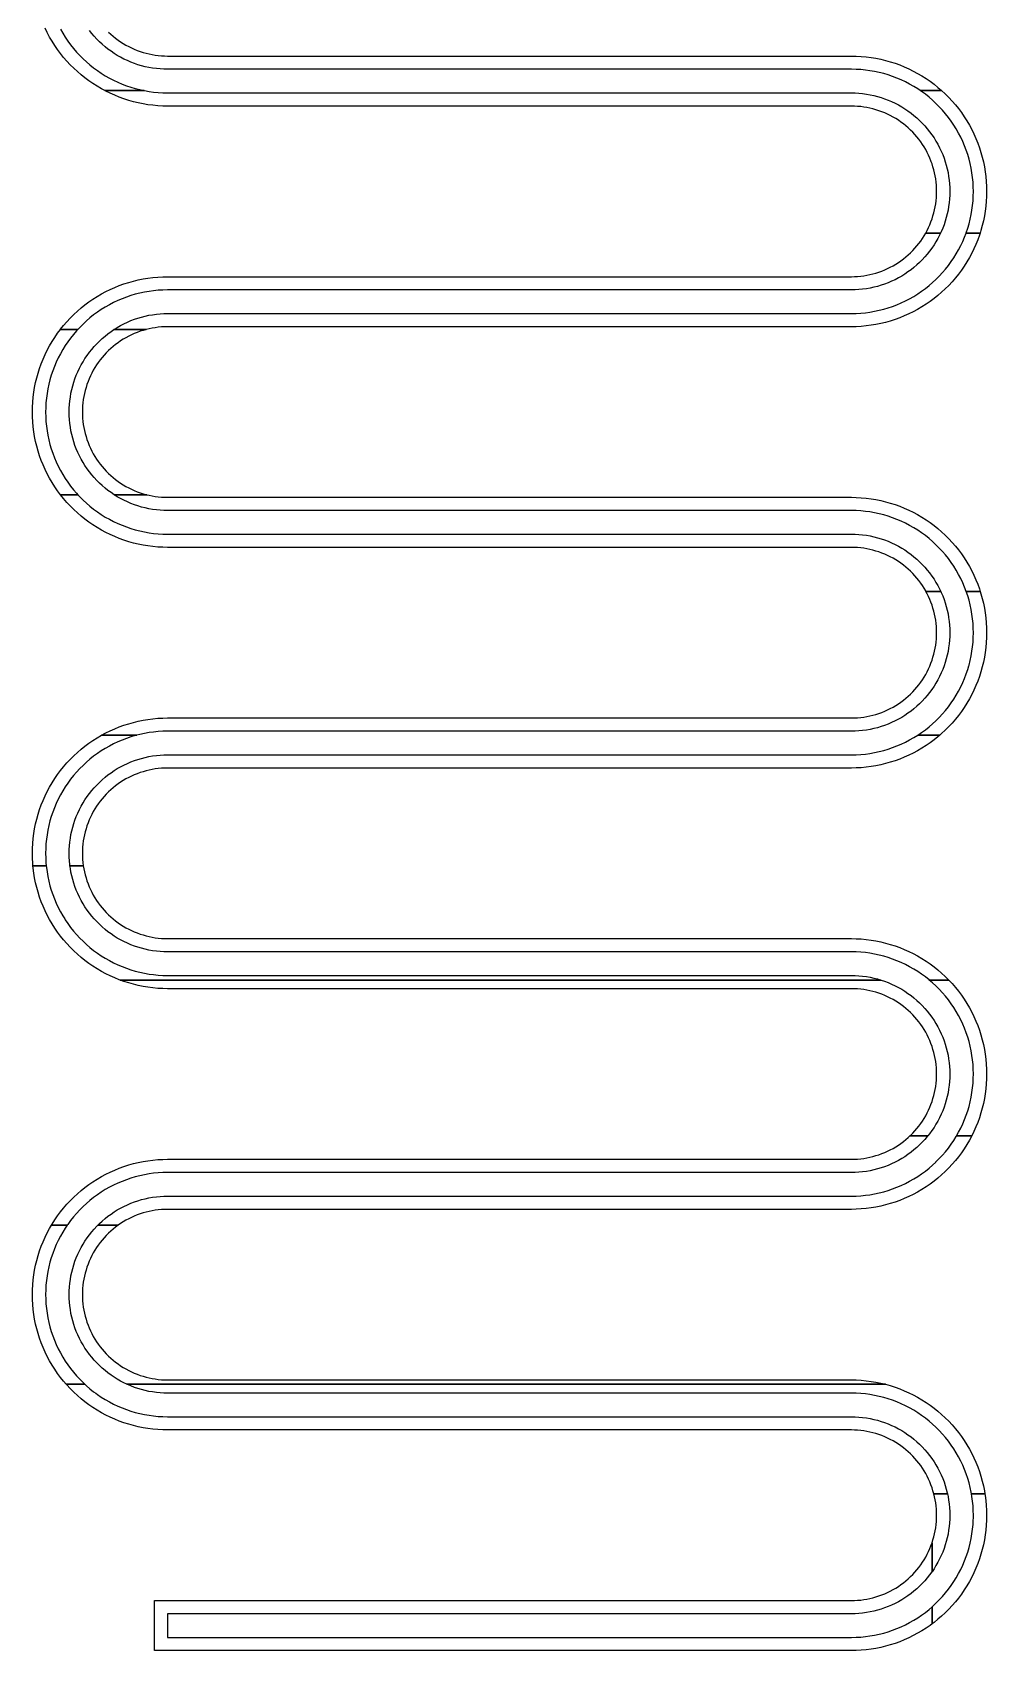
# Model space of a CAD drawing. Extents: x -4550 to 4550, y -4550 to 4550.
# Drawn here: x 2234 to 2666, y -1149 to -415 of the extents above; entities that cross this region are included whole.
import ezdxf

# ---------------------------------------------------------------- set-up
doc = ezdxf.new("R2010")
doc.units = 0
doc.layers.add('L1D0', color=3, linetype='CONTINUOUS')

msp = doc.modelspace()

# ---------------------------------------------------------------- linework, layer by layer
at = {"layer": 'L1D0'}
for points in [[(2246.374, -413.642), (2247.423, -415.485), (2248.541, -417.286), (2249.728, -419.044), (2250.981, -420.755), (2252.298, -422.416), (2253.678, -424.026), (2255.119, -425.581), (2256.619, -427.081), (2258.174, -428.522), (2259.784, -429.902), (2261.445, -431.219), (2263.156, -432.472), (2264.914, -433.659), (2266.715, -434.777), (2268.558, -435.826), (2270.44, -436.803), (2272.358, -437.707), (2274.309, -438.537), (2276.291, -439.292), (2278.3, -439.97), (2280.333, -440.571), (2282.388, -441.094), (2284.322, -441.508), (2266.477, -441.508), (2264.974, -440.7), (2263.04, -439.568), (2261.149, -438.366), (2259.303, -437.095), (2257.504, -435.758), (2255.756, -434.357), (2254.06, -432.892), (2252.419, -431.366), (2250.834, -429.781), (2249.308, -428.14), (2247.843, -426.444), (2246.442, -424.696), (2245.105, -422.897), (2243.834, -421.051), (2242.632, -419.16), (2241.5, -417.226), (2240.439, -415.252), (2239.451, -413.24)], [(2268.174, -415.024), (2269.208, -415.985), (2270.277, -416.908), (2271.378, -417.791), (2272.511, -418.634), (2273.674, -419.434), (2274.866, -420.191), (2276.084, -420.905), (2277.328, -421.573), (2278.595, -422.196), (2279.884, -422.771), (2281.193, -423.3), (2282.521, -423.78), (2283.865, -424.211), (2285.224, -424.593), (2286.596, -424.925), (2287.98, -425.207), (2289.373, -425.438), (2290.773, -425.618), (2292.179, -425.747), (2293.588, -425.824), (2295, -425.85), (2605, -425.85), (2607.241, -425.891), (2609.478, -426.014), (2611.71, -426.218), (2613.933, -426.504), (2616.143, -426.871), (2618.339, -427.318), (2620.517, -427.845), (2622.675, -428.451), (2624.809, -429.136), (2626.916, -429.898), (2628.994, -430.737), (2631.04, -431.651), (2633.052, -432.639), (2635.026, -433.7), (2636.96, -434.832), (2638.851, -436.034), (2640.697, -437.305), (2642.496, -438.642), (2644.244, -440.043), (2645.94, -441.508), (2636.222, -441.508), (2635.086, -440.741), (2633.285, -439.623), (2631.442, -438.574), (2629.56, -437.597), (2627.642, -436.693), (2625.691, -435.863), (2623.709, -435.108), (2621.7, -434.43), (2619.667, -433.829), (2617.612, -433.306), (2615.538, -432.862), (2613.449, -432.499), (2611.348, -432.215), (2609.237, -432.012), (2607.12, -431.891), (2605, -431.85), (2295, -431.85), (2293.29, -431.817), (2291.582, -431.719), (2289.879, -431.555), (2288.184, -431.327), (2286.499, -431.033), (2284.826, -430.676), (2283.169, -430.254), (2281.528, -429.769), (2279.908, -429.222), (2278.309, -428.613), (2276.735, -427.943), (2275.188, -427.214), (2273.67, -426.426), (2272.183, -425.58), (2270.73, -424.678), (2269.312, -423.721), (2267.932, -422.71), (2266.592, -421.647), (2265.293, -420.534), (2264.038, -419.371), (2262.829, -418.162), (2261.666, -416.907), (2260.553, -415.608), (2259.49, -414.268)]]:
    msp.add_lwpolyline(points, dxfattribs=at)
for points in [[(2638.705, -506.116), (2639.373, -504.872), (2639.996, -503.605), (2640.571, -502.316), (2641.1, -501.007), (2641.58, -499.679), (2642.011, -498.335), (2642.393, -496.976), (2642.725, -495.604), (2643.007, -494.22), (2643.238, -492.827), (2643.418, -491.427), (2643.547, -490.021), (2643.624, -488.612), (2643.65, -487.2), (2643.624, -485.788), (2643.547, -484.379), (2643.418, -482.973), (2643.238, -481.573), (2643.007, -480.18), (2642.725, -478.796), (2642.393, -477.424), (2642.011, -476.065), (2641.58, -474.721), (2641.221, -473.728), (2641.1, -473.393), (2640.571, -472.084), (2639.996, -470.795), (2639.373, -469.528), (2638.705, -468.284), (2637.991, -467.066), (2637.234, -465.874), (2636.434, -464.711), (2635.591, -463.578), (2634.708, -462.477), (2633.785, -461.408), (2632.824, -460.374), (2631.826, -459.376), (2630.792, -458.415), (2629.723, -457.492), (2628.622, -456.609), (2627.489, -455.766), (2626.326, -454.966), (2625.134, -454.209), (2623.916, -453.495), (2622.672, -452.827), (2621.405, -452.204), (2620.116, -451.629), (2618.807, -451.1), (2617.479, -450.62), (2616.135, -450.189), (2614.776, -449.807), (2613.404, -449.475), (2612.02, -449.193), (2610.627, -448.962), (2609.227, -448.782), (2607.821, -448.653), (2606.412, -448.576), (2605, -448.55), (2295, -448.55), (2292.759, -448.509), (2290.522, -448.386), (2288.29, -448.182), (2286.067, -447.896), (2283.857, -447.529), (2281.661, -447.082), (2279.483, -446.555), (2277.325, -445.949), (2275.191, -445.264), (2273.084, -444.502), (2271.006, -443.663), (2268.96, -442.749), (2266.948, -441.761), (2266.477, -441.508), (2284.322, -441.508), (2284.462, -441.538), (2286.551, -441.901), (2288.652, -442.185), (2290.763, -442.388), (2292.88, -442.509), (2295, -442.55), (2605, -442.55), (2606.71, -442.583), (2608.418, -442.681), (2610.121, -442.845), (2611.816, -443.073), (2613.501, -443.367), (2615.174, -443.724), (2616.831, -444.146), (2618.472, -444.631), (2620.092, -445.178), (2621.691, -445.787), (2623.265, -446.457), (2624.812, -447.186), (2626.33, -447.974), (2627.817, -448.82), (2629.27, -449.722), (2630.688, -450.679), (2632.068, -451.69), (2633.408, -452.753), (2634.707, -453.866), (2635.962, -455.029), (2637.171, -456.238), (2638.334, -457.493), (2639.447, -458.792), (2640.51, -460.132), (2641.521, -461.512), (2642.478, -462.93), (2643.38, -464.383), (2644.226, -465.87), (2645.014, -467.388), (2645.743, -468.935), (2646.413, -470.509), (2647.022, -472.108), (2647.569, -473.728), (2648.054, -475.369), (2648.476, -477.026), (2648.833, -478.699), (2649.127, -480.384), (2649.355, -482.079), (2649.519, -483.782), (2649.617, -485.49), (2649.65, -487.2), (2649.617, -488.91), (2649.519, -490.618), (2649.355, -492.321), (2649.127, -494.016), (2648.833, -495.701), (2648.476, -497.374), (2648.054, -499.031), (2647.569, -500.672), (2647.022, -502.292), (2646.413, -503.891), (2645.743, -505.465), (2645.436, -506.116)], [(2657.013, -506.116), (2657.092, -505.909), (2657.77, -503.9), (2658.371, -501.867), (2658.894, -499.812), (2659.338, -497.738), (2659.701, -495.649), (2659.985, -493.548), (2660.188, -491.437), (2660.309, -489.32), (2660.35, -487.2), (2660.309, -485.08), (2660.188, -482.963), (2659.985, -480.852), (2659.701, -478.751), (2659.338, -476.662), (2658.894, -474.588), (2658.371, -472.533), (2657.773, -470.509), (2657.77, -470.5), (2657.092, -468.491), (2656.337, -466.509), (2655.507, -464.558), (2654.603, -462.64), (2653.626, -460.758), (2652.577, -458.915), (2651.459, -457.114), (2650.272, -455.356), (2649.019, -453.645), (2647.702, -451.984), (2646.322, -450.374), (2644.881, -448.819), (2643.381, -447.319), (2641.826, -445.878), (2640.216, -444.498), (2638.555, -443.181), (2636.844, -441.928), (2636.222, -441.508), (2645.94, -441.508), (2647.581, -443.034), (2649.166, -444.619), (2650.692, -446.26), (2652.157, -447.956), (2653.558, -449.704), (2654.895, -451.503), (2656.166, -453.349), (2657.368, -455.24), (2658.5, -457.174), (2659.561, -459.148), (2660.549, -461.16), (2661.463, -463.206), (2662.302, -465.284), (2663.064, -467.391), (2663.749, -469.525), (2664.355, -471.683), (2664.882, -473.861), (2665.329, -476.057), (2665.696, -478.267), (2665.982, -480.49), (2666.186, -482.722), (2666.309, -484.959), (2666.35, -487.2), (2666.309, -489.441), (2666.186, -491.678), (2665.982, -493.91), (2665.696, -496.133), (2665.329, -498.343), (2664.882, -500.539), (2664.355, -502.717), (2663.749, -504.875), (2663.351, -506.116)], [(2246.365, -549.807), (2246.442, -549.704), (2247.843, -547.956), (2249.308, -546.26), (2250.834, -544.619), (2252.419, -543.034), (2254.06, -541.508), (2255.756, -540.043), (2257.504, -538.642), (2259.303, -537.305), (2261.149, -536.034), (2263.04, -534.832), (2264.974, -533.7), (2266.948, -532.639), (2268.96, -531.651), (2271.006, -530.737), (2273.084, -529.898), (2275.191, -529.136), (2277.325, -528.451), (2279.483, -527.845), (2281.661, -527.318), (2283.857, -526.871), (2286.067, -526.504), (2288.29, -526.218), (2290.522, -526.014), (2292.759, -525.891), (2295, -525.85), (2605, -525.85), (2606.412, -525.824), (2607.821, -525.747), (2609.227, -525.618), (2610.627, -525.438), (2612.02, -525.207), (2613.404, -524.925), (2614.776, -524.593), (2616.135, -524.211), (2617.479, -523.78), (2618.807, -523.3), (2620.116, -522.771), (2621.405, -522.196), (2622.672, -521.573), (2623.916, -520.905), (2625.134, -520.191), (2626.326, -519.434), (2627.489, -518.634), (2628.622, -517.791), (2629.723, -516.908), (2630.792, -515.985), (2631.826, -515.024), (2632.824, -514.026), (2633.785, -512.992), (2634.708, -511.923), (2635.591, -510.822), (2636.434, -509.689), (2637.234, -508.526), (2637.991, -507.334), (2638.705, -506.116), (2645.436, -506.116), (2645.014, -507.012), (2644.226, -508.53), (2643.38, -510.017), (2642.478, -511.47), (2641.521, -512.888), (2640.51, -514.268), (2639.447, -515.608), (2638.334, -516.907), (2637.171, -518.162), (2635.962, -519.371), (2634.707, -520.534), (2633.408, -521.647), (2632.068, -522.71), (2630.688, -523.721), (2629.27, -524.678), (2627.817, -525.58), (2626.33, -526.426), (2624.812, -527.214), (2623.265, -527.943), (2621.691, -528.613), (2620.092, -529.222), (2618.472, -529.769), (2616.831, -530.254), (2615.174, -530.676), (2613.501, -531.033), (2611.816, -531.327), (2610.121, -531.555), (2608.418, -531.719), (2606.71, -531.817), (2605, -531.85), (2295, -531.85), (2292.88, -531.891), (2290.763, -532.012), (2288.652, -532.215), (2286.551, -532.499), (2284.462, -532.862), (2282.388, -533.306), (2280.333, -533.829), (2278.3, -534.43), (2276.291, -535.108), (2274.309, -535.863), (2272.358, -536.693), (2270.44, -537.597), (2268.558, -538.574), (2266.715, -539.623), (2264.914, -540.741), (2263.156, -541.928), (2261.445, -543.181), (2259.784, -544.498), (2258.174, -545.878), (2256.619, -547.319), (2255.119, -548.819), (2254.203, -549.807)], [(2270.604, -549.807), (2270.73, -549.722), (2272.183, -548.82), (2273.67, -547.974), (2275.188, -547.186), (2276.735, -546.457), (2278.309, -545.787), (2279.908, -545.178), (2281.528, -544.631), (2283.169, -544.146), (2284.826, -543.724), (2286.499, -543.367), (2288.184, -543.073), (2289.879, -542.845), (2291.582, -542.681), (2293.29, -542.583), (2295, -542.55), (2605, -542.55), (2607.12, -542.509), (2609.237, -542.388), (2611.348, -542.185), (2613.449, -541.901), (2615.538, -541.538), (2617.612, -541.094), (2619.667, -540.571), (2621.7, -539.97), (2623.709, -539.292), (2625.691, -538.537), (2627.642, -537.707), (2629.56, -536.803), (2631.442, -535.826), (2633.285, -534.777), (2635.086, -533.659), (2636.844, -532.472), (2638.555, -531.219), (2640.216, -529.902), (2641.826, -528.522), (2643.381, -527.081), (2644.881, -525.581), (2646.322, -524.026), (2647.702, -522.416), (2649.019, -520.755), (2650.272, -519.044), (2651.459, -517.286), (2652.577, -515.485), (2653.626, -513.642), (2654.603, -511.76), (2655.507, -509.842), (2656.337, -507.891), (2657.013, -506.116), (2663.351, -506.116), (2663.064, -507.009), (2662.302, -509.116), (2661.463, -511.194), (2660.549, -513.24), (2659.561, -515.252), (2658.5, -517.226), (2657.368, -519.16), (2656.166, -521.051), (2654.895, -522.897), (2653.558, -524.696), (2652.157, -526.444), (2650.692, -528.14), (2649.166, -529.781), (2647.581, -531.366), (2645.94, -532.892), (2644.244, -534.357), (2642.496, -535.758), (2640.697, -537.095), (2638.851, -538.366), (2636.96, -539.568), (2635.026, -540.7), (2633.052, -541.761), (2631.04, -542.749), (2628.994, -543.663), (2626.916, -544.502), (2624.809, -545.264), (2622.675, -545.949), (2620.517, -546.555), (2618.339, -547.082), (2616.143, -547.529), (2613.933, -547.896), (2611.71, -548.182), (2609.478, -548.386), (2607.241, -548.509), (2605, -548.55), (2295, -548.55), (2293.588, -548.576), (2292.179, -548.653), (2290.773, -548.782), (2289.373, -548.962), (2287.98, -549.193), (2286.596, -549.475), (2285.224, -549.807)], [(2246.429, -624.678), (2245.105, -622.897), (2243.834, -621.051), (2242.632, -619.16), (2241.5, -617.226), (2240.439, -615.252), (2239.451, -613.24), (2238.537, -611.194), (2237.698, -609.116), (2236.936, -607.009), (2236.251, -604.875), (2235.645, -602.717), (2235.118, -600.539), (2234.671, -598.343), (2234.304, -596.133), (2234.018, -593.91), (2233.814, -591.678), (2233.691, -589.441), (2233.65, -587.2), (2233.691, -584.959), (2233.814, -582.722), (2234.018, -580.49), (2234.304, -578.267), (2234.671, -576.057), (2235.118, -573.861), (2235.645, -571.683), (2236.251, -569.525), (2236.936, -567.391), (2237.698, -565.284), (2238.537, -563.206), (2239.451, -561.16), (2240.439, -559.148), (2241.5, -557.174), (2242.632, -555.24), (2243.834, -553.349), (2245.105, -551.503), (2246.365, -549.807), (2254.203, -549.807), (2253.678, -550.374), (2252.298, -551.984), (2250.981, -553.645), (2249.728, -555.356), (2248.541, -557.114), (2247.423, -558.915), (2246.374, -560.758), (2245.397, -562.64), (2244.493, -564.558), (2243.663, -566.509), (2242.908, -568.491), (2242.23, -570.5), (2241.629, -572.533), (2241.106, -574.588), (2240.662, -576.662), (2240.299, -578.751), (2240.015, -580.852), (2239.812, -582.963), (2239.691, -585.08), (2239.65, -587.2), (2239.691, -589.32), (2239.812, -591.437), (2240.015, -593.548), (2240.299, -595.649), (2240.662, -597.738), (2241.106, -599.812), (2241.629, -601.867), (2242.23, -603.9), (2242.908, -605.909), (2243.663, -607.891), (2244.493, -609.842), (2245.397, -611.76), (2246.374, -613.642), (2247.423, -615.485), (2248.541, -617.286), (2249.728, -619.044), (2250.981, -620.755), (2252.298, -622.416), (2253.678, -624.026), (2254.282, -624.678)], [(2270.73, -624.678), (2269.312, -623.721), (2267.932, -622.71), (2266.592, -621.647), (2265.293, -620.534), (2264.038, -619.371), (2262.829, -618.162), (2261.666, -616.907), (2260.553, -615.608), (2259.49, -614.268), (2258.479, -612.888), (2257.522, -611.47), (2256.62, -610.017), (2255.774, -608.53), (2254.986, -607.012), (2254.257, -605.465), (2253.587, -603.891), (2252.978, -602.292), (2252.431, -600.672), (2251.946, -599.031), (2251.524, -597.374), (2251.167, -595.701), (2250.873, -594.016), (2250.645, -592.321), (2250.481, -590.618), (2250.383, -588.91), (2250.35, -587.2), (2250.383, -585.49), (2250.481, -583.782), (2250.645, -582.079), (2250.873, -580.384), (2251.167, -578.699), (2251.524, -577.026), (2251.946, -575.369), (2252.431, -573.728), (2252.978, -572.108), (2253.587, -570.509), (2254.257, -568.935), (2254.986, -567.388), (2255.774, -565.87), (2256.62, -564.383), (2257.522, -562.93), (2258.479, -561.512), (2259.49, -560.132), (2260.553, -558.792), (2261.666, -557.493), (2262.829, -556.238), (2264.038, -555.029), (2265.293, -553.866), (2266.592, -552.753), (2267.932, -551.69), (2269.312, -550.679), (2270.604, -549.807), (2285.224, -549.807), (2283.865, -550.189), (2282.521, -550.62), (2281.193, -551.1), (2279.884, -551.629), (2278.595, -552.204), (2277.328, -552.827), (2276.084, -553.495), (2274.866, -554.209), (2273.674, -554.966), (2272.511, -555.766), (2271.378, -556.609), (2270.277, -557.492), (2269.208, -558.415), (2268.174, -559.376), (2267.176, -560.374), (2266.215, -561.408), (2265.292, -562.477), (2264.409, -563.578), (2263.566, -564.711), (2262.766, -565.874), (2262.009, -567.066), (2261.295, -568.284), (2260.627, -569.528), (2260.004, -570.795), (2259.429, -572.084), (2258.9, -573.393), (2258.42, -574.721), (2257.989, -576.065), (2257.607, -577.424), (2257.275, -578.796), (2256.993, -580.18), (2256.762, -581.573), (2256.582, -582.973), (2256.453, -584.379), (2256.376, -585.788), (2256.35, -587.2), (2256.376, -588.612), (2256.453, -590.021), (2256.582, -591.427), (2256.762, -592.827), (2256.993, -594.22), (2257.275, -595.604), (2257.607, -596.976), (2257.989, -598.335), (2258.42, -599.679), (2258.9, -601.007), (2259.429, -602.316), (2260.004, -603.605), (2260.627, -604.872), (2261.295, -606.116), (2262.009, -607.334), (2262.766, -608.526), (2263.566, -609.689), (2264.409, -610.822), (2265.292, -611.923), (2266.215, -612.992), (2267.176, -614.026), (2268.174, -615.024), (2269.208, -615.985), (2270.277, -616.908), (2271.378, -617.791), (2272.511, -618.634), (2273.674, -619.434), (2274.866, -620.191), (2276.084, -620.905), (2277.328, -621.573), (2278.595, -622.196), (2279.884, -622.771), (2281.193, -623.3), (2282.521, -623.78), (2283.865, -624.211), (2285.224, -624.593), (2285.575, -624.678)], [(2638.816, -668.491), (2638.705, -668.284), (2637.991, -667.066), (2637.234, -665.874), (2636.434, -664.711), (2635.591, -663.578), (2634.708, -662.477), (2633.785, -661.408), (2632.824, -660.374), (2631.826, -659.376), (2630.792, -658.415), (2629.723, -657.492), (2628.622, -656.609), (2627.489, -655.766), (2626.326, -654.966), (2625.134, -654.209), (2623.916, -653.495), (2622.672, -652.827), (2621.405, -652.204), (2620.116, -651.629), (2618.807, -651.1), (2617.479, -650.62), (2616.135, -650.189), (2614.776, -649.807), (2613.404, -649.475), (2612.02, -649.193), (2610.627, -648.962), (2609.227, -648.782), (2607.821, -648.653), (2606.412, -648.576), (2605, -648.55), (2295, -648.55), (2292.759, -648.509), (2290.522, -648.386), (2288.29, -648.182), (2286.067, -647.896), (2283.857, -647.529), (2281.661, -647.082), (2279.483, -646.555), (2277.325, -645.949), (2275.191, -645.264), (2273.084, -644.502), (2271.006, -643.663), (2268.96, -642.749), (2266.948, -641.761), (2264.974, -640.7), (2263.04, -639.568), (2261.149, -638.366), (2259.303, -637.095), (2257.504, -635.758), (2255.756, -634.357), (2254.06, -632.892), (2252.419, -631.366), (2250.834, -629.781), (2249.308, -628.14), (2247.843, -626.444), (2246.442, -624.696), (2246.429, -624.678), (2254.282, -624.678), (2255.119, -625.581), (2256.619, -627.081), (2258.174, -628.522), (2259.784, -629.902), (2261.445, -631.219), (2263.156, -632.472), (2264.914, -633.659), (2266.715, -634.777), (2268.558, -635.826), (2270.44, -636.803), (2272.358, -637.707), (2274.309, -638.537), (2276.291, -639.292), (2278.3, -639.97), (2280.333, -640.571), (2282.388, -641.094), (2284.462, -641.538), (2286.551, -641.901), (2288.652, -642.185), (2290.763, -642.388), (2292.88, -642.509), (2295, -642.55), (2605, -642.55), (2606.71, -642.583), (2608.418, -642.681), (2610.121, -642.845), (2611.816, -643.073), (2613.501, -643.367), (2615.174, -643.724), (2616.831, -644.146), (2618.472, -644.631), (2620.092, -645.178), (2621.691, -645.787), (2623.265, -646.457), (2624.812, -647.186), (2626.33, -647.974), (2627.817, -648.82), (2629.27, -649.722), (2630.688, -650.679), (2632.068, -651.69), (2633.408, -652.753), (2634.707, -653.866), (2635.962, -655.029), (2637.171, -656.238), (2638.334, -657.493), (2639.447, -658.792), (2640.51, -660.132), (2641.521, -661.512), (2642.478, -662.93), (2643.38, -664.383), (2644.226, -665.87), (2645.014, -667.388), (2645.534, -668.491)], [(2657.092, -668.491), (2656.337, -666.509), (2655.507, -664.558), (2654.603, -662.64), (2653.626, -660.758), (2652.577, -658.915), (2651.459, -657.114), (2650.272, -655.356), (2649.019, -653.645), (2647.702, -651.984), (2646.322, -650.374), (2644.881, -648.819), (2643.381, -647.319), (2641.826, -645.878), (2640.216, -644.498), (2638.555, -643.181), (2636.844, -641.928), (2635.086, -640.741), (2633.285, -639.623), (2631.442, -638.574), (2629.56, -637.597), (2627.642, -636.693), (2625.691, -635.863), (2623.709, -635.108), (2621.7, -634.43), (2619.667, -633.829), (2617.612, -633.306), (2615.538, -632.862), (2613.449, -632.499), (2611.348, -632.215), (2609.237, -632.012), (2607.12, -631.891), (2605, -631.85), (2295, -631.85), (2293.29, -631.817), (2291.582, -631.719), (2289.879, -631.555), (2288.184, -631.327), (2286.499, -631.033), (2284.826, -630.676), (2283.169, -630.254), (2281.528, -629.769), (2279.908, -629.222), (2278.309, -628.613), (2276.735, -627.943), (2275.188, -627.214), (2273.67, -626.426), (2272.183, -625.58), (2270.73, -624.678), (2285.575, -624.678), (2286.596, -624.925), (2287.98, -625.207), (2289.373, -625.438), (2290.773, -625.618), (2292.179, -625.747), (2293.588, -625.824), (2295, -625.85), (2605, -625.85), (2607.241, -625.891), (2609.478, -626.014), (2611.71, -626.218), (2613.933, -626.504), (2616.143, -626.871), (2618.339, -627.318), (2620.517, -627.845), (2622.675, -628.451), (2624.809, -629.136), (2626.916, -629.898), (2628.994, -630.737), (2631.04, -631.651), (2633.052, -632.639), (2635.026, -633.7), (2636.96, -634.832), (2638.851, -636.034), (2640.697, -637.305), (2642.496, -638.642), (2644.244, -640.043), (2645.94, -641.508), (2647.581, -643.034), (2649.166, -644.619), (2650.692, -646.26), (2652.157, -647.956), (2653.558, -649.704), (2654.895, -651.503), (2656.166, -653.349), (2657.368, -655.24), (2658.5, -657.174), (2659.561, -659.148), (2660.549, -661.16), (2661.463, -663.206), (2662.302, -665.284), (2663.064, -667.391), (2663.417, -668.491)], [(2265.05, -733.659), (2266.948, -732.639), (2268.96, -731.651), (2271.006, -730.737), (2273.084, -729.898), (2275.191, -729.136), (2277.325, -728.451), (2279.483, -727.845), (2281.661, -727.318), (2283.857, -726.871), (2286.067, -726.504), (2288.29, -726.218), (2290.522, -726.014), (2292.759, -725.891), (2295, -725.85), (2605, -725.85), (2606.412, -725.824), (2607.821, -725.747), (2609.227, -725.618), (2610.627, -725.438), (2612.02, -725.207), (2613.404, -724.925), (2614.776, -724.593), (2616.135, -724.211), (2617.479, -723.78), (2618.807, -723.3), (2620.116, -722.771), (2621.405, -722.196), (2622.672, -721.573), (2623.916, -720.905), (2625.134, -720.191), (2626.326, -719.434), (2627.489, -718.634), (2628.622, -717.791), (2629.723, -716.908), (2630.792, -715.985), (2631.826, -715.024), (2632.824, -714.026), (2633.785, -712.992), (2634.708, -711.923), (2635.591, -710.822), (2636.434, -709.689), (2637.234, -708.526), (2637.991, -707.334), (2638.705, -706.116), (2639.373, -704.872), (2639.996, -703.605), (2640.571, -702.316), (2641.1, -701.007), (2641.58, -699.679), (2642.011, -698.335), (2642.393, -696.976), (2642.725, -695.604), (2643.007, -694.22), (2643.238, -692.827), (2643.418, -691.427), (2643.547, -690.021), (2643.624, -688.612), (2643.65, -687.2), (2643.624, -685.788), (2643.547, -684.379), (2643.418, -682.973), (2643.238, -681.573), (2643.007, -680.18), (2642.725, -678.796), (2642.393, -677.424), (2642.011, -676.065), (2641.58, -674.721), (2641.1, -673.393), (2640.571, -672.084), (2639.996, -670.795), (2639.373, -669.528), (2638.816, -668.491), (2645.534, -668.491), (2645.743, -668.935), (2646.413, -670.509), (2647.022, -672.108), (2647.569, -673.728), (2648.054, -675.369), (2648.476, -677.026), (2648.833, -678.699), (2649.127, -680.384), (2649.355, -682.079), (2649.519, -683.782), (2649.617, -685.49), (2649.65, -687.2), (2649.617, -688.91), (2649.519, -690.618), (2649.355, -692.321), (2649.127, -694.016), (2648.833, -695.701), (2648.476, -697.374), (2648.054, -699.031), (2647.569, -700.672), (2647.022, -702.292), (2646.413, -703.891), (2645.743, -705.465), (2645.014, -707.012), (2644.226, -708.53), (2643.38, -710.017), (2642.478, -711.47), (2641.521, -712.888), (2640.51, -714.268), (2639.447, -715.608), (2638.334, -716.907), (2637.171, -718.162), (2635.962, -719.371), (2634.707, -720.534), (2633.408, -721.647), (2632.068, -722.71), (2630.688, -723.721), (2629.27, -724.678), (2627.817, -725.58), (2626.33, -726.426), (2624.812, -727.214), (2623.265, -727.943), (2621.691, -728.613), (2620.092, -729.222), (2618.472, -729.769), (2616.831, -730.254), (2615.174, -730.676), (2613.501, -731.033), (2611.816, -731.327), (2610.121, -731.555), (2608.418, -731.719), (2606.71, -731.817), (2605, -731.85), (2295, -731.85), (2292.88, -731.891), (2290.763, -732.012), (2288.652, -732.215), (2286.551, -732.499), (2284.462, -732.862), (2282.388, -733.306), (2281.001, -733.659)], [(2635.086, -733.659), (2636.844, -732.472), (2638.555, -731.219), (2640.216, -729.902), (2641.826, -728.522), (2643.381, -727.081), (2644.881, -725.581), (2646.322, -724.026), (2647.702, -722.416), (2649.019, -720.755), (2650.272, -719.044), (2651.459, -717.286), (2652.577, -715.485), (2653.626, -713.642), (2654.603, -711.76), (2655.507, -709.842), (2656.337, -707.891), (2657.092, -705.909), (2657.77, -703.9), (2658.245, -702.292), (2658.371, -701.867), (2658.894, -699.812), (2659.338, -697.738), (2659.701, -695.649), (2659.985, -693.548), (2660.188, -691.437), (2660.309, -689.32), (2660.35, -687.2), (2660.309, -685.08), (2660.188, -682.963), (2659.985, -680.852), (2659.701, -678.751), (2659.338, -676.662), (2658.894, -674.588), (2658.371, -672.533), (2657.77, -670.5), (2657.092, -668.491), (2663.417, -668.491), (2663.749, -669.525), (2664.355, -671.683), (2664.882, -673.861), (2665.329, -676.057), (2665.696, -678.267), (2665.982, -680.49), (2666.186, -682.722), (2666.309, -684.959), (2666.35, -687.2), (2666.309, -689.441), (2666.186, -691.678), (2665.982, -693.91), (2665.696, -696.133), (2665.329, -698.343), (2664.882, -700.539), (2664.355, -702.717), (2663.749, -704.875), (2663.064, -707.009), (2662.302, -709.116), (2661.463, -711.194), (2660.549, -713.24), (2659.561, -715.252), (2658.5, -717.226), (2657.368, -719.16), (2656.166, -721.051), (2654.895, -722.897), (2653.558, -724.696), (2652.157, -726.444), (2650.692, -728.14), (2649.166, -729.781), (2647.581, -731.366), (2645.94, -732.892), (2645.052, -733.659)], [(2233.919, -792.827), (2233.814, -791.678), (2233.691, -789.441), (2233.689, -789.32), (2233.65, -787.2), (2233.691, -784.959), (2233.814, -782.722), (2234.018, -780.49), (2234.304, -778.267), (2234.671, -776.057), (2235.118, -773.861), (2235.645, -771.683), (2236.251, -769.525), (2236.936, -767.391), (2237.698, -765.284), (2238.537, -763.206), (2239.451, -761.16), (2240.439, -759.148), (2241.5, -757.174), (2242.632, -755.24), (2243.834, -753.349), (2245.105, -751.503), (2246.442, -749.704), (2247.843, -747.956), (2249.308, -746.26), (2250.834, -744.619), (2252.419, -743.034), (2254.06, -741.508), (2255.756, -740.043), (2257.504, -738.642), (2259.303, -737.305), (2261.149, -736.034), (2263.04, -734.832), (2264.974, -733.7), (2265.05, -733.659), (2281.001, -733.659), (2280.333, -733.829), (2278.3, -734.43), (2276.291, -735.108), (2274.309, -735.863), (2272.358, -736.693), (2270.44, -737.597), (2268.558, -738.574), (2266.715, -739.623), (2264.914, -740.741), (2263.156, -741.928), (2261.445, -743.181), (2259.784, -744.498), (2258.174, -745.878), (2256.619, -747.319), (2255.119, -748.819), (2253.678, -750.374), (2252.298, -751.984), (2250.981, -753.645), (2249.728, -755.356), (2248.541, -757.114), (2247.423, -758.915), (2246.374, -760.758), (2245.397, -762.64), (2244.493, -764.558), (2243.663, -766.509), (2242.908, -768.491), (2242.23, -770.5), (2241.629, -772.533), (2241.106, -774.588), (2240.662, -776.662), (2240.299, -778.751), (2240.015, -780.852), (2239.812, -782.963), (2239.691, -785.08), (2239.65, -787.2), (2239.691, -789.32), (2239.812, -791.437), (2239.946, -792.827)], [(2250.713, -792.827), (2250.645, -792.321), (2250.481, -790.618), (2250.383, -788.91), (2250.35, -787.2), (2250.383, -785.49), (2250.481, -783.782), (2250.645, -782.079), (2250.873, -780.384), (2251.167, -778.699), (2251.524, -777.026), (2251.946, -775.369), (2252.431, -773.728), (2252.978, -772.108), (2253.587, -770.509), (2254.257, -768.935), (2254.986, -767.388), (2255.774, -765.87), (2256.62, -764.383), (2257.522, -762.93), (2258.479, -761.512), (2259.49, -760.132), (2260.553, -758.792), (2261.666, -757.493), (2262.829, -756.238), (2264.038, -755.029), (2265.293, -753.866), (2266.592, -752.753), (2267.932, -751.69), (2269.312, -750.679), (2270.73, -749.722), (2272.183, -748.82), (2273.67, -747.974), (2275.188, -747.186), (2276.735, -746.457), (2278.309, -745.787), (2279.908, -745.178), (2281.528, -744.631), (2283.169, -744.146), (2284.826, -743.724), (2286.499, -743.367), (2288.184, -743.073), (2289.879, -742.845), (2291.582, -742.681), (2293.29, -742.583), (2295, -742.55), (2605, -742.55), (2607.12, -742.509), (2609.237, -742.388), (2611.348, -742.185), (2613.449, -741.901), (2615.538, -741.538), (2617.612, -741.094), (2619.667, -740.571), (2621.7, -739.97), (2623.709, -739.292), (2625.691, -738.537), (2627.642, -737.707), (2629.56, -736.803), (2631.442, -735.826), (2633.285, -734.777), (2635.086, -733.659), (2645.052, -733.659), (2644.244, -734.357), (2642.496, -735.758), (2640.697, -737.095), (2638.851, -738.366), (2636.96, -739.568), (2635.026, -740.7), (2633.052, -741.761), (2631.04, -742.749), (2628.994, -743.663), (2626.916, -744.502), (2624.809, -745.264), (2622.675, -745.949), (2620.517, -746.555), (2618.339, -747.082), (2616.143, -747.529), (2613.933, -747.896), (2611.71, -748.182), (2609.478, -748.386), (2607.241, -748.509), (2605, -748.55), (2295, -748.55), (2293.588, -748.576), (2292.179, -748.653), (2290.773, -748.782), (2289.373, -748.962), (2287.98, -749.193), (2286.596, -749.475), (2285.224, -749.807), (2283.865, -750.189), (2282.521, -750.62), (2281.193, -751.1), (2279.884, -751.629), (2278.595, -752.204), (2277.328, -752.827), (2276.084, -753.495), (2274.866, -754.209), (2273.674, -754.966), (2272.511, -755.766), (2271.378, -756.609), (2270.277, -757.492), (2269.208, -758.415), (2268.174, -759.376), (2267.176, -760.374), (2266.215, -761.408), (2265.292, -762.477), (2264.409, -763.578), (2263.566, -764.711), (2262.766, -765.874), (2262.009, -767.066), (2261.295, -768.284), (2260.627, -769.528), (2260.004, -770.795), (2259.429, -772.084), (2258.9, -773.393), (2258.42, -774.721), (2257.989, -776.065), (2257.607, -777.424), (2257.275, -778.796), (2256.993, -780.18), (2256.762, -781.573), (2256.582, -782.973), (2256.453, -784.379), (2256.376, -785.788), (2256.35, -787.2), (2256.376, -788.612), (2256.453, -790.021), (2256.582, -791.427), (2256.762, -792.827)], [(2273.408, -844.619), (2273.084, -844.502), (2271.006, -843.663), (2268.96, -842.749), (2266.948, -841.761), (2264.974, -840.7), (2263.04, -839.568), (2261.149, -838.366), (2259.303, -837.095), (2257.504, -835.758), (2255.756, -834.357), (2254.06, -832.892), (2252.419, -831.366), (2250.834, -829.781), (2249.308, -828.14), (2247.843, -826.444), (2246.442, -824.696), (2245.105, -822.897), (2243.834, -821.051), (2242.632, -819.16), (2241.5, -817.226), (2240.439, -815.252), (2239.451, -813.24), (2238.537, -811.194), (2237.698, -809.116), (2236.936, -807.009), (2236.251, -804.875), (2235.645, -802.717), (2235.118, -800.539), (2234.671, -798.343), (2234.304, -796.133), (2234.018, -793.91), (2233.919, -792.827), (2239.946, -792.827), (2240.015, -793.548), (2240.299, -795.649), (2240.662, -797.738), (2241.106, -799.812), (2241.629, -801.867), (2242.23, -803.9), (2242.908, -805.909), (2243.663, -807.891), (2244.493, -809.842), (2245.397, -811.76), (2246.374, -813.642), (2247.423, -815.485), (2248.306, -816.907), (2248.541, -817.286), (2249.728, -819.044), (2250.981, -820.755), (2252.298, -822.416), (2253.678, -824.026), (2255.119, -825.581), (2256.619, -827.081), (2258.174, -828.522), (2259.784, -829.902), (2261.445, -831.219), (2263.156, -832.472), (2264.914, -833.659), (2266.715, -834.777), (2268.558, -835.826), (2270.44, -836.803), (2272.358, -837.707), (2274.309, -838.537), (2276.291, -839.292), (2278.3, -839.97), (2280.333, -840.571), (2282.388, -841.094), (2284.462, -841.538), (2286.551, -841.901), (2288.652, -842.185), (2290.763, -842.388), (2292.88, -842.509), (2295, -842.55), (2605, -842.55), (2606.71, -842.583), (2608.418, -842.681), (2610.121, -842.845), (2611.816, -843.073), (2613.501, -843.367), (2615.174, -843.724), (2616.831, -844.146), (2618.431, -844.619)], [(2640.357, -844.619), (2640.216, -844.498), (2638.555, -843.181), (2636.844, -841.928), (2635.086, -840.741), (2633.285, -839.623), (2631.442, -838.574), (2629.56, -837.597), (2627.642, -836.693), (2625.691, -835.863), (2623.709, -835.108), (2621.7, -834.43), (2619.667, -833.829), (2617.612, -833.306), (2615.538, -832.862), (2613.449, -832.499), (2611.348, -832.215), (2609.237, -832.012), (2607.12, -831.891), (2605, -831.85), (2295, -831.85), (2293.29, -831.817), (2291.582, -831.719), (2289.879, -831.555), (2288.184, -831.327), (2286.499, -831.033), (2284.826, -830.676), (2283.169, -830.254), (2281.528, -829.769), (2279.908, -829.222), (2278.309, -828.613), (2276.735, -827.943), (2275.188, -827.214), (2273.67, -826.426), (2272.183, -825.58), (2270.73, -824.678), (2269.312, -823.721), (2267.932, -822.71), (2266.592, -821.647), (2265.293, -820.534), (2264.038, -819.371), (2262.829, -818.162), (2261.666, -816.907), (2260.553, -815.608), (2259.49, -814.268), (2258.479, -812.888), (2257.522, -811.47), (2256.62, -810.017), (2255.774, -808.53), (2254.986, -807.012), (2254.257, -805.465), (2253.587, -803.891), (2252.978, -802.292), (2252.431, -800.672), (2251.946, -799.031), (2251.524, -797.374), (2251.167, -795.701), (2250.873, -794.016), (2250.713, -792.827), (2256.762, -792.827), (2256.993, -794.22), (2257.275, -795.604), (2257.607, -796.976), (2257.989, -798.335), (2258.42, -799.679), (2258.9, -801.007), (2259.429, -802.316), (2260.004, -803.605), (2260.627, -804.872), (2261.295, -806.116), (2262.009, -807.334), (2262.766, -808.526), (2263.566, -809.689), (2264.409, -810.822), (2265.292, -811.923), (2266.215, -812.992), (2267.176, -814.026), (2268.174, -815.024), (2269.208, -815.985), (2270.277, -816.908), (2271.378, -817.791), (2272.511, -818.634), (2273.674, -819.434), (2274.866, -820.191), (2276.084, -820.905), (2277.328, -821.573), (2278.595, -822.196), (2279.884, -822.771), (2281.193, -823.3), (2282.521, -823.78), (2283.865, -824.211), (2285.224, -824.593), (2286.596, -824.925), (2287.98, -825.207), (2289.373, -825.438), (2290.773, -825.618), (2292.179, -825.747), (2293.588, -825.824), (2295, -825.85), (2605, -825.85), (2607.241, -825.891), (2609.478, -826.014), (2611.71, -826.218), (2613.933, -826.504), (2616.143, -826.871), (2618.339, -827.318), (2620.517, -827.845), (2622.675, -828.451), (2624.809, -829.136), (2626.916, -829.898), (2628.994, -830.737), (2631.04, -831.651), (2633.052, -832.639), (2635.026, -833.7), (2636.96, -834.832), (2638.851, -836.034), (2640.697, -837.305), (2642.496, -838.642), (2644.244, -840.043), (2645.94, -841.508), (2647.581, -843.034), (2649.166, -844.619)], [(2631.581, -915.252), (2631.826, -915.024), (2632.824, -914.026), (2633.785, -912.992), (2634.708, -911.923), (2635.591, -910.822), (2636.434, -909.689), (2637.234, -908.526), (2637.991, -907.334), (2638.705, -906.116), (2639.373, -904.872), (2639.996, -903.605), (2640.571, -902.316), (2641.1, -901.007), (2641.58, -899.679), (2642.011, -898.335), (2642.393, -896.976), (2642.725, -895.604), (2643.007, -894.22), (2643.238, -892.827), (2643.418, -891.427), (2643.547, -890.021), (2643.624, -888.612), (2643.65, -887.2), (2643.624, -885.788), (2643.547, -884.379), (2643.418, -882.973), (2643.238, -881.573), (2643.007, -880.18), (2642.725, -878.796), (2642.393, -877.424), (2642.011, -876.065), (2641.58, -874.721), (2641.1, -873.393), (2640.571, -872.084), (2639.996, -870.795), (2639.373, -869.528), (2638.705, -868.284), (2637.991, -867.066), (2637.234, -865.874), (2636.434, -864.711), (2635.591, -863.578), (2634.708, -862.477), (2633.785, -861.408), (2632.824, -860.374), (2631.826, -859.376), (2630.792, -858.415), (2629.723, -857.492), (2628.622, -856.609), (2627.489, -855.766), (2626.326, -854.966), (2625.134, -854.209), (2623.916, -853.495), (2622.672, -852.827), (2621.405, -852.204), (2620.116, -851.629), (2618.807, -851.1), (2617.479, -850.62), (2616.135, -850.189), (2614.776, -849.807), (2613.404, -849.475), (2612.02, -849.193), (2610.627, -848.962), (2609.227, -848.782), (2607.821, -848.653), (2606.412, -848.576), (2605, -848.55), (2295, -848.55), (2292.759, -848.509), (2290.522, -848.386), (2288.29, -848.182), (2286.067, -847.896), (2283.857, -847.529), (2281.661, -847.082), (2279.483, -846.555), (2277.325, -845.949), (2275.191, -845.264), (2273.408, -844.619), (2618.431, -844.619), (2618.472, -844.631), (2620.092, -845.178), (2621.691, -845.787), (2623.265, -846.457), (2624.812, -847.186), (2626.33, -847.974), (2627.817, -848.82), (2629.27, -849.722), (2630.688, -850.679), (2632.068, -851.69), (2633.408, -852.753), (2634.707, -853.866), (2635.962, -855.029), (2637.171, -856.238), (2638.334, -857.493), (2639.447, -858.792), (2640.51, -860.132), (2641.521, -861.512), (2642.478, -862.93), (2643.38, -864.383), (2644.226, -865.87), (2645.014, -867.388), (2645.743, -868.935), (2646.413, -870.509), (2647.022, -872.108), (2647.569, -873.728), (2648.054, -875.369), (2648.476, -877.026), (2648.833, -878.699), (2649.127, -880.384), (2649.355, -882.079), (2649.519, -883.782), (2649.617, -885.49), (2649.65, -887.2), (2649.623, -888.612), (2649.617, -888.91), (2649.519, -890.618), (2649.355, -892.321), (2649.127, -894.016), (2648.833, -895.701), (2648.476, -897.374), (2648.054, -899.031), (2647.569, -900.672), (2647.022, -902.292), (2646.413, -903.891), (2645.743, -905.465), (2645.014, -907.012), (2644.226, -908.53), (2643.38, -910.017), (2642.478, -911.47), (2641.521, -912.888), (2640.51, -914.268), (2639.729, -915.252)], [(2652.71, -915.252), (2653.626, -913.642), (2654.603, -911.76), (2655.507, -909.842), (2656.337, -907.891), (2657.092, -905.909), (2657.77, -903.9), (2658.371, -901.867), (2658.894, -899.812), (2659.338, -897.738), (2659.701, -895.649), (2659.985, -893.548), (2660.188, -891.437), (2660.309, -889.32), (2660.35, -887.2), (2660.309, -885.08), (2660.188, -882.963), (2659.985, -880.852), (2659.701, -878.751), (2659.338, -876.662), (2658.894, -874.588), (2658.371, -872.533), (2657.77, -870.5), (2657.092, -868.491), (2656.337, -866.509), (2655.507, -864.558), (2654.603, -862.64), (2653.626, -860.758), (2652.577, -858.915), (2651.459, -857.114), (2650.272, -855.356), (2649.019, -853.645), (2647.702, -851.984), (2646.322, -850.374), (2644.881, -848.819), (2643.381, -847.319), (2641.826, -845.878), (2640.357, -844.619), (2649.166, -844.619), (2650.692, -846.26), (2652.157, -847.956), (2653.558, -849.704), (2654.895, -851.503), (2656.166, -853.349), (2657.368, -855.24), (2658.5, -857.174), (2659.561, -859.148), (2660.549, -861.16), (2661.463, -863.206), (2662.302, -865.284), (2663.064, -867.391), (2663.749, -869.525), (2664.355, -871.683), (2664.882, -873.861), (2665.329, -876.057), (2665.696, -878.267), (2665.982, -880.49), (2666.186, -882.722), (2666.309, -884.959), (2666.35, -887.2), (2666.309, -889.441), (2666.186, -891.678), (2665.982, -893.91), (2665.696, -896.133), (2665.329, -898.343), (2664.882, -900.539), (2664.355, -902.717), (2663.749, -904.875), (2663.064, -907.009), (2662.302, -909.116), (2661.463, -911.194), (2660.549, -913.24), (2659.561, -915.252)], [(2242.324, -955.766), (2242.632, -955.24), (2243.834, -953.349), (2245.105, -951.503), (2246.442, -949.704), (2247.843, -947.956), (2249.308, -946.26), (2250.834, -944.619), (2252.419, -943.034), (2254.06, -941.508), (2255.756, -940.043), (2257.504, -938.642), (2259.303, -937.305), (2261.149, -936.034), (2263.04, -934.832), (2264.974, -933.7), (2266.948, -932.639), (2268.96, -931.651), (2271.006, -930.737), (2273.084, -929.898), (2275.191, -929.136), (2277.325, -928.451), (2279.483, -927.845), (2281.661, -927.318), (2283.857, -926.871), (2286.067, -926.504), (2288.29, -926.218), (2290.522, -926.014), (2292.759, -925.891), (2295, -925.85), (2605, -925.85), (2606.412, -925.824), (2607.821, -925.747), (2609.227, -925.618), (2610.627, -925.438), (2612.02, -925.207), (2613.404, -924.925), (2614.776, -924.593), (2616.135, -924.211), (2617.479, -923.78), (2618.807, -923.3), (2620.116, -922.771), (2621.405, -922.196), (2622.672, -921.573), (2623.916, -920.905), (2625.134, -920.191), (2626.326, -919.434), (2627.489, -918.634), (2628.622, -917.791), (2629.723, -916.908), (2630.792, -915.985), (2631.581, -915.252), (2639.729, -915.252), (2639.447, -915.608), (2638.334, -916.907), (2637.171, -918.162), (2635.962, -919.371), (2634.707, -920.534), (2633.408, -921.647), (2632.068, -922.71), (2630.688, -923.721), (2629.27, -924.678), (2627.817, -925.58), (2626.33, -926.426), (2624.812, -927.214), (2623.265, -927.943), (2621.691, -928.613), (2620.092, -929.222), (2618.472, -929.769), (2616.831, -930.254), (2615.174, -930.676), (2613.501, -931.033), (2611.816, -931.327), (2610.121, -931.555), (2608.418, -931.719), (2606.71, -931.817), (2605, -931.85), (2295, -931.85), (2292.88, -931.891), (2290.763, -932.012), (2288.652, -932.215), (2286.551, -932.499), (2284.462, -932.862), (2282.388, -933.306), (2280.333, -933.829), (2278.3, -934.43), (2276.291, -935.108), (2274.309, -935.863), (2272.358, -936.693), (2270.44, -937.597), (2268.558, -938.574), (2266.715, -939.623), (2264.914, -940.741), (2263.156, -941.928), (2261.445, -943.181), (2259.784, -944.498), (2258.174, -945.878), (2256.619, -947.319), (2255.119, -948.819), (2253.678, -950.374), (2252.298, -951.984), (2250.981, -953.645), (2249.728, -955.356), (2249.451, -955.766)], [(2263.301, -955.766), (2264.038, -955.029), (2265.293, -953.866), (2266.592, -952.753), (2267.932, -951.69), (2269.312, -950.679), (2270.73, -949.722), (2272.183, -948.82), (2273.67, -947.974), (2275.188, -947.186), (2276.735, -946.457), (2278.309, -945.787), (2279.908, -945.178), (2281.528, -944.631), (2283.169, -944.146), (2284.826, -943.724), (2286.499, -943.367), (2288.184, -943.073), (2289.879, -942.845), (2291.582, -942.681), (2293.29, -942.583), (2295, -942.55), (2605, -942.55), (2607.12, -942.509), (2609.237, -942.388), (2611.348, -942.185), (2613.449, -941.901), (2615.538, -941.538), (2617.612, -941.094), (2619.667, -940.571), (2621.7, -939.97), (2623.709, -939.292), (2625.691, -938.537), (2627.642, -937.707), (2629.56, -936.803), (2631.442, -935.826), (2633.285, -934.777), (2635.086, -933.659), (2636.844, -932.472), (2638.555, -931.219), (2640.216, -929.902), (2641.826, -928.522), (2643.237, -927.214), (2643.381, -927.081), (2644.881, -925.581), (2646.322, -924.026), (2647.702, -922.416), (2649.019, -920.755), (2650.272, -919.044), (2651.459, -917.286), (2652.577, -915.485), (2652.71, -915.252), (2659.561, -915.252), (2658.5, -917.226), (2657.368, -919.16), (2656.166, -921.051), (2654.895, -922.897), (2653.558, -924.696), (2652.157, -926.444), (2650.692, -928.14), (2649.166, -929.781), (2647.581, -931.366), (2645.94, -932.892), (2644.244, -934.357), (2642.496, -935.758), (2640.697, -937.095), (2638.851, -938.366), (2636.96, -939.568), (2635.026, -940.7), (2633.052, -941.761), (2631.04, -942.749), (2628.994, -943.663), (2626.916, -944.502), (2624.809, -945.264), (2622.675, -945.949), (2620.517, -946.555), (2618.339, -947.082), (2616.143, -947.529), (2613.933, -947.896), (2611.71, -948.182), (2609.478, -948.386), (2607.241, -948.509), (2605, -948.55), (2295, -948.55), (2293.588, -948.576), (2292.179, -948.653), (2290.773, -948.782), (2289.373, -948.962), (2287.98, -949.193), (2286.596, -949.475), (2285.224, -949.807), (2283.865, -950.189), (2282.521, -950.62), (2281.193, -951.1), (2279.884, -951.629), (2278.595, -952.204), (2277.328, -952.827), (2276.084, -953.495), (2274.866, -954.209), (2273.674, -954.966), (2272.511, -955.766)], [(2249.053, -1027.845), (2247.843, -1026.444), (2246.442, -1024.696), (2245.105, -1022.897), (2243.834, -1021.051), (2242.632, -1019.16), (2241.5, -1017.226), (2240.439, -1015.252), (2239.451, -1013.24), (2238.537, -1011.194), (2237.698, -1009.116), (2236.936, -1007.009), (2236.251, -1004.875), (2235.645, -1002.717), (2235.118, -1000.539), (2234.671, -998.343), (2234.304, -996.133), (2234.018, -993.91), (2233.814, -991.678), (2233.691, -989.441), (2233.65, -987.2), (2233.691, -984.959), (2233.814, -982.722), (2234.018, -980.49), (2234.304, -978.267), (2234.671, -976.057), (2235.118, -973.861), (2235.645, -971.683), (2236.251, -969.525), (2236.936, -967.391), (2237.698, -965.284), (2238.537, -963.206), (2239.451, -961.16), (2240.439, -959.148), (2241.5, -957.174), (2242.324, -955.766), (2249.451, -955.766), (2248.541, -957.114), (2247.423, -958.915), (2246.374, -960.758), (2245.397, -962.64), (2244.493, -964.558), (2243.663, -966.509), (2242.908, -968.491), (2242.23, -970.5), (2241.629, -972.533), (2241.106, -974.588), (2240.662, -976.662), (2240.299, -978.751), (2240.015, -980.852), (2239.812, -982.963), (2239.691, -985.08), (2239.65, -987.2), (2239.691, -989.32), (2239.698, -989.441), (2239.812, -991.437), (2240.015, -993.548), (2240.299, -995.649), (2240.662, -997.738), (2241.106, -999.812), (2241.629, -1001.867), (2242.23, -1003.9), (2242.908, -1005.909), (2243.663, -1007.891), (2244.493, -1009.842), (2245.397, -1011.76), (2246.374, -1013.642), (2247.423, -1015.485), (2248.541, -1017.286), (2249.728, -1019.044), (2250.981, -1020.755), (2252.298, -1022.416), (2253.678, -1024.026), (2255.119, -1025.581), (2256.619, -1027.081), (2257.443, -1027.845)], [(2276.527, -1027.845), (2275.188, -1027.214), (2273.67, -1026.426), (2272.183, -1025.58), (2270.73, -1024.678), (2269.312, -1023.721), (2267.932, -1022.71), (2266.592, -1021.647), (2265.293, -1020.534), (2264.038, -1019.371), (2262.829, -1018.162), (2261.666, -1016.907), (2260.553, -1015.608), (2259.49, -1014.268), (2258.479, -1012.888), (2257.522, -1011.47), (2256.62, -1010.017), (2255.774, -1008.53), (2254.986, -1007.012), (2254.257, -1005.465), (2253.587, -1003.891), (2252.978, -1002.292), (2252.431, -1000.672), (2251.946, -999.031), (2251.524, -997.374), (2251.167, -995.701), (2250.873, -994.016), (2250.645, -992.321), (2250.481, -990.618), (2250.383, -988.91), (2250.35, -987.2), (2250.383, -985.49), (2250.481, -983.782), (2250.645, -982.079), (2250.873, -980.384), (2251.167, -978.699), (2251.524, -977.026), (2251.946, -975.369), (2252.431, -973.728), (2252.978, -972.108), (2253.587, -970.509), (2254.257, -968.935), (2254.986, -967.388), (2255.774, -965.87), (2256.62, -964.383), (2257.522, -962.93), (2258.479, -961.512), (2259.49, -960.132), (2260.553, -958.792), (2261.666, -957.493), (2262.829, -956.238), (2263.301, -955.766), (2272.511, -955.766), (2271.378, -956.609), (2270.277, -957.492), (2269.208, -958.415), (2268.174, -959.376), (2267.176, -960.374), (2266.215, -961.408), (2265.292, -962.477), (2264.409, -963.578), (2263.566, -964.711), (2262.766, -965.874), (2262.009, -967.066), (2261.295, -968.284), (2260.627, -969.528), (2260.004, -970.795), (2259.429, -972.084), (2258.9, -973.393), (2258.42, -974.721), (2257.989, -976.065), (2257.607, -977.424), (2257.275, -978.796), (2256.993, -980.18), (2256.762, -981.573), (2256.582, -982.973), (2256.453, -984.379), (2256.376, -985.788), (2256.35, -987.2), (2256.376, -988.612), (2256.453, -990.021), (2256.582, -991.427), (2256.762, -992.827), (2256.993, -994.22), (2257.275, -995.604), (2257.607, -996.976), (2257.989, -998.335), (2258.42, -999.679), (2258.9, -1001.007), (2259.429, -1002.316), (2260.004, -1003.605), (2260.627, -1004.872), (2261.295, -1006.116), (2262.009, -1007.334), (2262.766, -1008.526), (2263.566, -1009.689), (2264.409, -1010.822), (2265.292, -1011.923), (2266.215, -1012.992), (2267.176, -1014.026), (2268.174, -1015.024), (2269.208, -1015.985), (2270.277, -1016.908), (2271.378, -1017.791), (2272.511, -1018.634), (2273.674, -1019.434), (2274.866, -1020.191), (2276.084, -1020.905), (2277.328, -1021.573), (2278.595, -1022.196), (2279.884, -1022.771), (2281.193, -1023.3), (2282.521, -1023.78), (2283.865, -1024.211), (2285.224, -1024.593), (2286.596, -1024.925), (2287.98, -1025.207), (2289.373, -1025.438), (2290.773, -1025.618), (2292.179, -1025.747), (2293.588, -1025.824), (2295, -1025.85), (2605, -1025.85), (2607.241, -1025.891), (2609.478, -1026.014), (2611.71, -1026.218), (2613.933, -1026.504), (2616.143, -1026.871), (2618.339, -1027.318), (2620.517, -1027.845)], [(2642.393, -1077.424), (2642.011, -1076.065), (2641.58, -1074.721), (2641.1, -1073.393), (2640.571, -1072.084), (2639.996, -1070.795), (2639.373, -1069.528), (2638.705, -1068.284), (2637.991, -1067.066), (2637.234, -1065.874), (2636.434, -1064.711), (2635.591, -1063.578), (2634.708, -1062.477), (2633.785, -1061.408), (2632.824, -1060.374), (2631.826, -1059.376), (2630.792, -1058.415), (2629.723, -1057.492), (2628.622, -1056.609), (2627.489, -1055.766), (2626.326, -1054.966), (2625.134, -1054.209), (2623.916, -1053.495), (2622.672, -1052.827), (2621.405, -1052.204), (2620.116, -1051.629), (2618.807, -1051.1), (2617.479, -1050.62), (2616.135, -1050.189), (2614.776, -1049.807), (2613.404, -1049.475), (2612.02, -1049.193), (2610.627, -1048.962), (2609.227, -1048.782), (2607.821, -1048.653), (2606.412, -1048.576), (2605, -1048.55), (2295, -1048.55), (2292.759, -1048.509), (2290.522, -1048.386), (2288.29, -1048.182), (2286.067, -1047.896), (2283.857, -1047.529), (2281.661, -1047.082), (2279.483, -1046.555), (2277.325, -1045.949), (2275.191, -1045.264), (2273.084, -1044.502), (2271.006, -1043.663), (2268.96, -1042.749), (2266.948, -1041.761), (2264.974, -1040.7), (2263.04, -1039.568), (2261.149, -1038.366), (2259.303, -1037.095), (2257.504, -1035.758), (2255.756, -1034.357), (2254.06, -1032.892), (2252.419, -1031.366), (2250.834, -1029.781), (2249.308, -1028.14), (2249.053, -1027.845), (2257.443, -1027.845), (2258.174, -1028.522), (2259.784, -1029.902), (2261.445, -1031.219), (2262.363, -1031.891), (2263.156, -1032.472), (2264.914, -1033.659), (2266.715, -1034.777), (2268.558, -1035.826), (2270.44, -1036.803), (2272.358, -1037.707), (2274.309, -1038.537), (2276.291, -1039.292), (2278.3, -1039.97), (2280.333, -1040.571), (2282.388, -1041.094), (2284.462, -1041.538), (2286.551, -1041.901), (2288.652, -1042.185), (2290.763, -1042.388), (2292.88, -1042.509), (2295, -1042.55), (2605, -1042.55), (2606.71, -1042.583), (2608.418, -1042.681), (2610.121, -1042.845), (2611.816, -1043.073), (2613.501, -1043.367), (2615.174, -1043.724), (2616.831, -1044.146), (2618.472, -1044.631), (2620.092, -1045.178), (2621.691, -1045.787), (2623.265, -1046.457), (2624.812, -1047.186), (2626.33, -1047.974), (2627.817, -1048.82), (2629.27, -1049.722), (2630.688, -1050.679), (2632.068, -1051.69), (2633.408, -1052.753), (2634.707, -1053.866), (2635.962, -1055.029), (2637.171, -1056.238), (2638.334, -1057.493), (2639.447, -1058.792), (2640.51, -1060.132), (2641.521, -1061.512), (2642.478, -1062.93), (2643.38, -1064.383), (2644.226, -1065.87), (2645.014, -1067.388), (2645.743, -1068.935), (2646.413, -1070.509), (2647.022, -1072.108), (2647.569, -1073.728), (2648.054, -1075.369), (2648.476, -1077.026), (2648.561, -1077.424)], [(2659.47, -1077.424), (2659.338, -1076.662), (2658.894, -1074.588), (2658.371, -1072.533), (2657.77, -1070.5), (2657.092, -1068.491), (2656.337, -1066.509), (2655.507, -1064.558), (2654.603, -1062.64), (2653.626, -1060.758), (2652.577, -1058.915), (2651.459, -1057.114), (2650.272, -1055.356), (2649.019, -1053.645), (2647.702, -1051.984), (2646.322, -1050.374), (2644.881, -1048.819), (2643.381, -1047.319), (2641.826, -1045.878), (2640.216, -1044.498), (2638.555, -1043.181), (2636.844, -1041.928), (2635.086, -1040.741), (2633.285, -1039.623), (2631.442, -1038.574), (2629.56, -1037.597), (2627.642, -1036.693), (2625.691, -1035.863), (2623.709, -1035.108), (2621.7, -1034.43), (2619.667, -1033.829), (2617.612, -1033.306), (2615.538, -1032.862), (2613.449, -1032.499), (2611.348, -1032.215), (2609.237, -1032.012), (2607.12, -1031.891), (2605, -1031.85), (2295, -1031.85), (2293.29, -1031.817), (2291.582, -1031.719), (2289.879, -1031.555), (2288.184, -1031.327), (2286.499, -1031.033), (2284.826, -1030.676), (2283.169, -1030.254), (2281.528, -1029.769), (2279.908, -1029.222), (2278.309, -1028.613), (2276.735, -1027.943), (2276.527, -1027.845), (2620.517, -1027.845), (2622.675, -1028.451), (2624.809, -1029.136), (2626.916, -1029.898), (2628.994, -1030.737), (2631.04, -1031.651), (2633.052, -1032.639), (2635.026, -1033.7), (2636.96, -1034.832), (2638.851, -1036.034), (2640.697, -1037.305), (2642.496, -1038.642), (2644.244, -1040.043), (2645.94, -1041.508), (2647.581, -1043.034), (2649.166, -1044.619), (2650.692, -1046.26), (2652.157, -1047.956), (2653.558, -1049.704), (2654.895, -1051.503), (2656.166, -1053.349), (2657.368, -1055.24), (2658.5, -1057.174), (2659.561, -1059.148), (2660.549, -1061.16), (2661.463, -1063.206), (2662.302, -1065.284), (2663.064, -1067.391), (2663.749, -1069.525), (2664.355, -1071.683), (2664.882, -1073.861), (2665.329, -1076.057), (2665.556, -1077.424)], [(2641.58, -1112.801), (2641.58, -1099.679), (2642.011, -1098.335), (2642.393, -1096.976), (2642.725, -1095.604), (2643.007, -1094.22), (2643.238, -1092.827), (2643.418, -1091.427), (2643.547, -1090.021), (2643.624, -1088.612), (2643.65, -1087.2), (2643.624, -1085.788), (2643.547, -1084.379), (2643.418, -1082.973), (2643.238, -1081.573), (2643.007, -1080.18), (2642.725, -1078.796), (2642.393, -1077.424), (2648.561, -1077.424), (2648.833, -1078.699), (2649.127, -1080.384), (2649.355, -1082.079), (2649.519, -1083.782), (2649.617, -1085.49), (2649.65, -1087.2), (2649.623, -1088.612), (2649.617, -1088.91), (2649.519, -1090.618), (2649.355, -1092.321), (2649.127, -1094.016), (2648.833, -1095.701), (2648.476, -1097.374), (2648.054, -1099.031), (2647.569, -1100.672), (2647.022, -1102.292), (2646.413, -1103.891), (2645.743, -1105.465), (2645.014, -1107.012), (2644.226, -1108.53), (2643.38, -1110.017), (2642.478, -1111.47)], [(2641.58, -1136.439), (2641.58, -1128.733), (2641.826, -1128.522), (2643.381, -1127.081), (2644.881, -1125.581), (2646.322, -1124.026), (2647.702, -1122.416), (2649.019, -1120.755), (2650.272, -1119.044), (2651.459, -1117.286), (2652.577, -1115.485), (2653.626, -1113.642), (2654.603, -1111.76), (2655.507, -1109.842), (2656.337, -1107.891), (2657.092, -1105.909), (2657.77, -1103.9), (2658.371, -1101.867), (2658.894, -1099.812), (2659.338, -1097.738), (2659.701, -1095.649), (2659.985, -1093.548), (2660.188, -1091.437), (2660.309, -1089.32), (2660.323, -1088.612), (2660.35, -1087.2), (2660.309, -1085.08), (2660.188, -1082.963), (2659.985, -1080.852), (2659.701, -1078.751), (2659.47, -1077.424), (2665.556, -1077.424), (2665.696, -1078.267), (2665.982, -1080.49), (2666.186, -1082.722), (2666.309, -1084.959), (2666.35, -1087.2), (2666.324, -1088.612), (2666.309, -1089.441), (2666.186, -1091.678), (2665.982, -1093.91), (2665.696, -1096.133), (2665.329, -1098.343), (2664.882, -1100.539), (2664.355, -1102.717), (2663.749, -1104.875), (2663.064, -1107.009), (2662.302, -1109.116), (2661.463, -1111.194), (2660.549, -1113.24), (2659.561, -1115.252), (2658.5, -1117.226), (2657.368, -1119.16), (2656.166, -1121.051), (2654.895, -1122.897), (2653.558, -1124.696), (2652.157, -1126.444), (2650.692, -1128.14), (2649.166, -1129.781), (2647.581, -1131.366), (2645.94, -1132.892), (2644.244, -1134.357), (2642.496, -1135.758)], [(2289, -1148.55), (2289, -1125.85), (2605, -1125.85), (2606.412, -1125.824), (2607.821, -1125.747), (2609.227, -1125.618), (2610.627, -1125.438), (2612.02, -1125.207), (2613.404, -1124.925), (2614.776, -1124.593), (2616.135, -1124.211), (2617.479, -1123.78), (2618.807, -1123.3), (2620.116, -1122.771), (2621.405, -1122.196), (2622.672, -1121.573), (2623.916, -1120.905), (2625.134, -1120.191), (2626.326, -1119.434), (2627.489, -1118.634), (2628.622, -1117.791), (2629.723, -1116.908), (2630.792, -1115.985), (2631.826, -1115.024), (2632.824, -1114.026), (2633.785, -1112.992), (2634.708, -1111.923), (2635.591, -1110.822), (2636.434, -1109.689), (2637.234, -1108.526), (2637.991, -1107.334), (2638.705, -1106.116), (2639.373, -1104.872), (2639.996, -1103.605), (2640.571, -1102.316), (2641.1, -1101.007), (2641.58, -1099.679), (2641.58, -1112.801), (2641.521, -1112.888), (2640.51, -1114.268), (2639.447, -1115.608), (2638.334, -1116.907), (2637.171, -1118.162), (2635.962, -1119.371), (2634.707, -1120.534), (2633.408, -1121.647), (2632.068, -1122.71), (2630.688, -1123.721), (2629.27, -1124.678), (2627.817, -1125.58), (2626.33, -1126.426), (2624.812, -1127.214), (2623.265, -1127.943), (2621.691, -1128.613), (2620.092, -1129.222), (2618.472, -1129.769), (2616.831, -1130.254), (2615.174, -1130.676), (2613.501, -1131.033), (2611.816, -1131.327), (2610.121, -1131.555), (2608.418, -1131.719), (2606.71, -1131.817), (2605, -1131.85), (2295, -1131.85), (2295, -1142.55), (2605, -1142.55), (2607.12, -1142.509), (2609.237, -1142.388), (2611.348, -1142.185), (2613.449, -1141.901), (2615.538, -1141.538), (2617.612, -1141.094), (2619.667, -1140.571), (2621.7, -1139.97), (2623.709, -1139.292), (2625.691, -1138.537), (2627.642, -1137.707), (2629.56, -1136.803), (2631.442, -1135.826), (2633.285, -1134.777), (2635.086, -1133.659), (2636.844, -1132.472), (2638.555, -1131.219), (2640.216, -1129.902), (2641.58, -1128.733), (2641.58, -1136.439), (2640.697, -1137.095), (2638.851, -1138.366), (2636.96, -1139.568), (2635.026, -1140.7), (2633.052, -1141.761), (2631.04, -1142.749), (2628.994, -1143.663), (2626.916, -1144.502), (2624.809, -1145.264), (2622.675, -1145.949), (2620.517, -1146.555), (2618.339, -1147.082), (2616.143, -1147.529), (2613.933, -1147.896), (2611.71, -1148.182), (2609.478, -1148.386), (2607.241, -1148.509), (2605, -1148.55)]]:
    msp.add_lwpolyline(points, close=True, dxfattribs=at)

doc.saveas('drawing.dxf')
